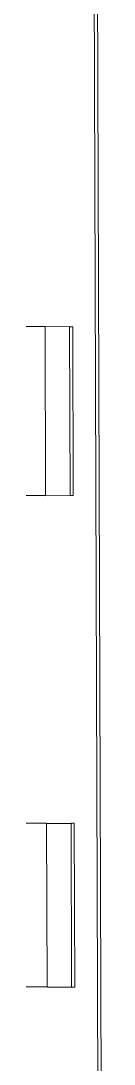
# Model space of a CAD drawing. Header units: millimetres. Extents: x -13069 to 207500, y -71366 to 56785.
# Drawn here: x 149590 to 150018, y 25405 to 31770 of the extents above; entities that cross this region are included whole.
import ezdxf

# ---------------------------------------------------------------- set-up
doc = ezdxf.new("R2010")
doc.units = ezdxf.units.MM
doc.layers.add('PDF _Подложка без мебели', color=7, linetype='Continuous')

msp = doc.modelspace()

# ---------------------------------------------------------------- linework, layer by layer
at = {"layer": 'PDF _Подложка без мебели', "lineweight": 18}
for points in [[(149967.619, 32007.842), (149998.02, 22799.642)], [(149987.62, 32007.542), (150018.022, 22799.642)], [(149520.024, 28739.044), (149519.621, 28874.041), (149669.621, 28874.542), (149666.423, 29905.743), (149516.423, 29905.343), (149516.02, 30035.342)], [(149669.621, 28874.542), (149669.621, 28872.644), (149819.621, 28873.141), (149816.423, 29904.443), (149666.423, 29903.942)], [(149819.621, 28874.841), (149839.622, 28874.841), (149836.424, 29903.442), (149816.423, 29903.341)], [(149529.222, 25757.641), (149528.923, 25875.643), (149678.923, 25876.141), (149675.822, 26874.542), (149525.822, 26874.041), (149525.419, 26999.041)], [(149825.822, 26873.141), (149675.822, 26872.644)], [(149828.923, 25874.841), (149848.924, 25874.941), (149845.823, 26874.841), (149825.822, 26874.841), (149828.923, 25874.743), (149678.923, 25874.243), (149678.923, 25876.141)]]:
    msp.add_lwpolyline(points, dxfattribs=at)

doc.saveas('drawing.dxf')
